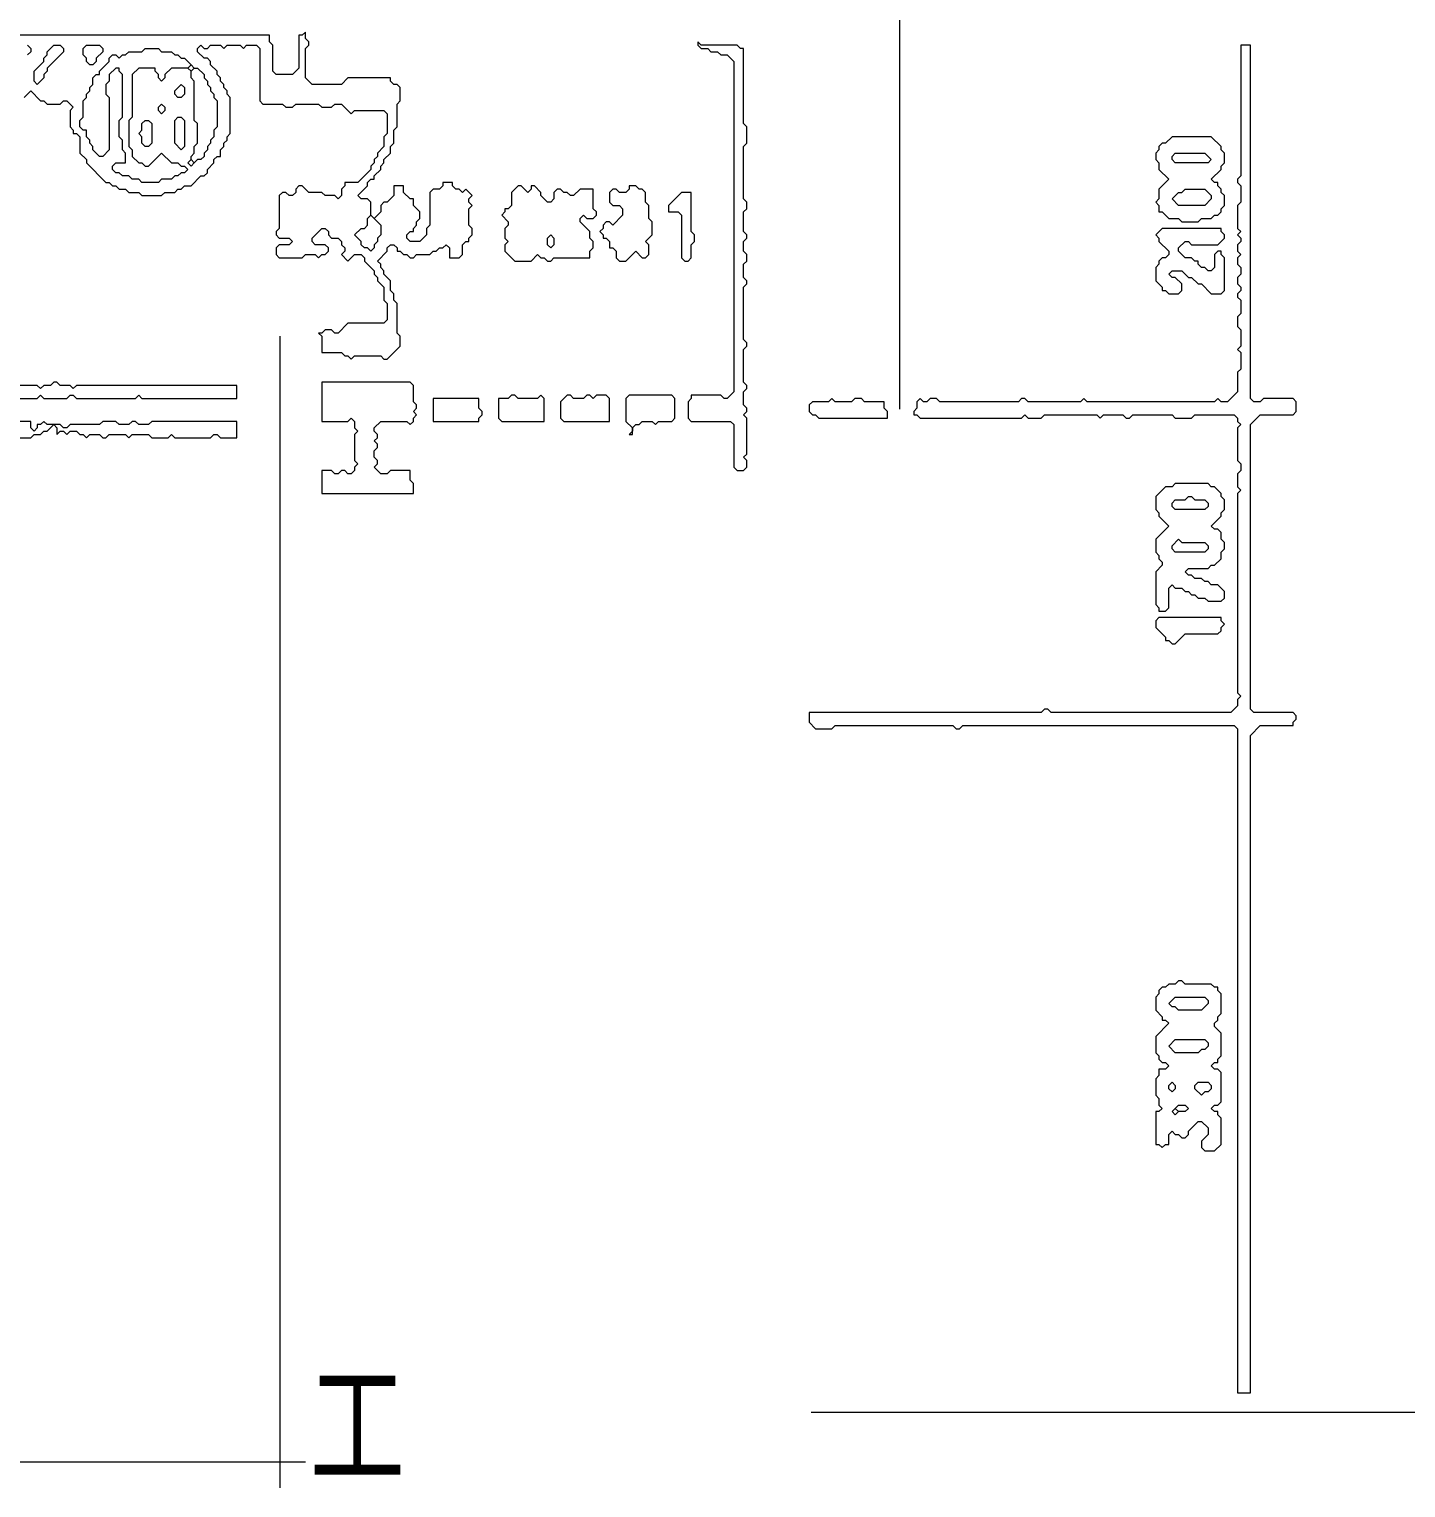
# Model space of a CAD drawing. Header units: millimetres. Extents: x 4 to 412, y 4 to 290.
# Drawn here: x 315.49 to 352.36, y 106.4 to 145.45 of the extents above; entities that cross this region are included whole.
import ezdxf

# ---------------------------------------------------------------- set-up
doc = ezdxf.new("R2010")
doc.units = ezdxf.units.MM
for name, color, linetype, lineweight in [('OCR_TEXT', 6, 'CONTINUOUS', 0), ('TRACE_CURVE', 6, 'CONTINUOUS', 0), ('TRACE_STRAIGHT', 5, 'CONTINUOUS', 0), ('TRACE_TEXT_SYMBOL', 6, 'CONTINUOUS', 0)]:
    doc.layers.add(name, color=color, linetype=linetype, lineweight=lineweight)
doc.styles.add('wqy-unicode', font='wqy-unicode')

msp = doc.modelspace()

# ---------------------------------------------------------------- linework, layer by layer
at = {"layer": 'TRACE_CURVE', "color": 6}
for points in [[(322.887, 145.373), (322.799, 145.286), (322.711, 145.286), (322.711, 144.41), (322.536, 144.235), (322.098, 144.235), (322.011, 144.322), (322.011, 145.023), (321.923, 145.111), (321.923, 145.286), (309.75, 145.286)], [(325.339, 142.834), (325.339, 143.447), (325.426, 143.534), (325.426, 143.885), (325.339, 143.972), (325.251, 143.972), (325.163, 144.06), (325.163, 144.147), (324.025, 144.147), (323.85, 143.972), (323.062, 143.972), (322.887, 144.147), (322.887, 144.935), (322.974, 145.023), (322.974, 145.111), (322.887, 145.198), (322.887, 145.373)], [(315.443, 145.023), (315.53, 144.935), (315.53, 144.848), (315.443, 144.76)], [(318.508, 144.848), (318.595, 144.935), (318.946, 144.935), (319.033, 144.848), (319.296, 144.848), (319.384, 144.76), (319.471, 144.76), (319.559, 144.673), (319.646, 144.673), (319.821, 144.498), (319.734, 144.41), (319.296, 144.41), (319.121, 144.235), (319.121, 144.147), (319.033, 144.06), (318.946, 144.147), (318.946, 144.235), (318.858, 144.322), (318.858, 144.41), (318.42, 144.41), (318.245, 144.235), (318.245, 143.096), (318.157, 143.009), (318.157, 142.308), (318.245, 142.221), (318.245, 142.046), (318.42, 141.87), (318.508, 141.87), (318.595, 141.783), (318.683, 141.783), (319.033, 142.133), (319.296, 141.87), (319.471, 141.87), (319.559, 141.783), (319.646, 141.783), (319.734, 141.695), (319.646, 141.608), (319.559, 141.608), (319.471, 141.52), (319.384, 141.52), (319.296, 141.433), (319.033, 141.433), (318.946, 141.345), (318.508, 141.345), (318.42, 141.433), (318.245, 141.433), (318.157, 141.52), (317.982, 141.52), (317.895, 141.608), (317.807, 141.608), (317.72, 141.695), (317.72, 141.783), (317.807, 141.87), (318.07, 141.87), (318.07, 142.133), (317.982, 142.221), (317.982, 142.483), (317.895, 142.571), (317.895, 143.009), (317.982, 143.096), (317.982, 144.235), (317.895, 144.322), (317.895, 144.41), (317.807, 144.41)], [(319.821, 141.257), (320.084, 141.52), (320.172, 141.52), (320.259, 141.608), (320.259, 141.695), (320.434, 141.87), (320.434, 141.958), (320.522, 142.046), (320.61, 142.046), (320.61, 142.221), (320.697, 142.308), (320.697, 142.396), (320.785, 142.483), (320.785, 142.571), (320.872, 142.659), (320.872, 143.622), (320.785, 143.709), (320.785, 143.797), (320.697, 143.885), (320.697, 143.972), (320.61, 144.06), (320.61, 144.147), (320.522, 144.235), (320.522, 144.322), (320.347, 144.498), (320.347, 144.585), (320.259, 144.673), (320.172, 144.673), (319.997, 144.848), (319.997, 144.935), (320.084, 145.023), (320.172, 144.935), (320.259, 144.935), (320.347, 145.023), (320.61, 145.023), (320.697, 144.935), (320.785, 145.023), (321.135, 145.023), (321.223, 144.935), (321.31, 145.023), (321.573, 145.023), (321.66, 144.935), (321.66, 143.534), (321.748, 143.447), (322.273, 143.447), (322.361, 143.359), (322.536, 143.359), (322.624, 143.447), (323.237, 143.447), (323.324, 143.359), (323.587, 143.359), (323.675, 143.447), (323.85, 143.447), (324.113, 143.184), (324.2, 143.272), (324.988, 143.272), (325.076, 143.184), (325.076, 142.659), (324.988, 142.571), (324.988, 142.308), (324.813, 142.133), (324.813, 142.046), (324.726, 141.958), (324.726, 141.87)], [(347.933, 145.023), (347.933, 141.52), (347.845, 141.433), (347.845, 141.345), (347.933, 141.257), (347.933, 140.82), (347.845, 140.732), (347.845, 140.119), (347.933, 140.031), (347.845, 139.944), (347.933, 139.856), (347.933, 139.769), (347.845, 139.681), (347.845, 139.506), (347.933, 139.418), (347.845, 139.331), (347.845, 139.156), (347.933, 139.068), (347.933, 138.893), (347.845, 138.805), (347.845, 138.63), (347.933, 138.543), (347.933, 138.455), (347.845, 138.367), (347.845, 138.28), (347.933, 138.192), (347.933, 137.842), (347.845, 137.754), (347.845, 137.492), (347.933, 137.404), (347.933, 136.966), (347.845, 136.879), (347.933, 136.791), (347.933, 136.353), (347.845, 136.266), (347.845, 135.74), (347.582, 135.477), (347.407, 135.477), (347.32, 135.565), (347.232, 135.477), (343.817, 135.477), (343.729, 135.565), (343.642, 135.477), (342.24, 135.477), (342.153, 135.565), (342.065, 135.565), (341.978, 135.477), (339.876, 135.477), (339.788, 135.565), (339.613, 135.565), (339.526, 135.477), (339.438, 135.477), (339.35, 135.565), (339.263, 135.477), (339.263, 135.302), (339.175, 135.215), (339.175, 135.127), (339.263, 135.127), (339.35, 135.04), (342.065, 135.04), (342.153, 135.127), (342.24, 135.04), (342.591, 135.04), (342.678, 135.127)], [(348.283, 135.477), (348.195, 135.565), (348.195, 145.023), (347.933, 145.023)], [(317.807, 144.41), (317.632, 144.235), (317.632, 144.06), (317.544, 143.972), (317.544, 143.709), (317.632, 143.622), (317.632, 142.221), (317.457, 142.046), (317.369, 142.046), (317.194, 142.221), (317.194, 142.308), (317.107, 142.396), (317.107, 142.483), (317.019, 142.571), (317.019, 142.746), (316.931, 142.746), (316.844, 142.834), (316.844, 143.009), (316.931, 143.096), (316.931, 143.534), (317.019, 143.622), (317.019, 143.709), (317.107, 143.797), (317.107, 143.885), (317.194, 143.972), (317.194, 144.147), (317.282, 144.235), (317.369, 144.235), (317.369, 144.322), (317.632, 144.585), (317.632, 144.673), (317.72, 144.76), (317.807, 144.76), (317.895, 144.673), (317.982, 144.76), (318.07, 144.76), (318.157, 144.848), (318.508, 144.848)], [(315.355, 143.622), (315.53, 143.797), (315.793, 143.534), (315.881, 143.534), (315.968, 143.447), (316.318, 143.447), (316.406, 143.534), (316.494, 143.534), (316.669, 143.359), (316.581, 143.272), (316.581, 142.834), (316.669, 142.746), (316.669, 142.659), (316.756, 142.659), (316.844, 142.571), (316.844, 142.133), (317.019, 141.958), (317.019, 141.87), (317.544, 141.345), (317.632, 141.345), (317.72, 141.257), (317.807, 141.257), (317.895, 141.17), (318.07, 141.17), (318.157, 141.082), (318.42, 141.082), (318.508, 140.995), (319.033, 140.995), (319.121, 141.082), (319.384, 141.082), (319.471, 141.17), (319.559, 141.17), (319.646, 141.257), (319.821, 141.257)], [(327.353, 139.944), (327.353, 140.119), (327.265, 140.206), (327.265, 140.644), (327.353, 140.732), (327.265, 140.82), (327.265, 140.907), (327.353, 140.995), (327.178, 141.17), (327.09, 141.082), (327.003, 141.17), (326.915, 141.17), (326.827, 141.257), (326.827, 141.345), (326.565, 141.345), (326.565, 141.257), (326.477, 141.17), (326.302, 141.17), (326.214, 141.082), (326.214, 140.206), (326.127, 140.119), (326.127, 139.944), (325.952, 139.769), (325.689, 139.769), (325.601, 139.856), (325.601, 139.944), (325.689, 140.031), (325.776, 140.031), (325.776, 140.119), (325.864, 140.206), (325.864, 140.294), (325.952, 140.382), (325.952, 140.557), (325.776, 140.732), (325.776, 140.907), (325.689, 140.907), (325.514, 141.082), (325.514, 141.257), (325.251, 141.257), (325.251, 140.995), (325.076, 140.82), (324.988, 140.82), (324.901, 140.732), (324.901, 140.557), (324.726, 140.382), (324.638, 140.469), (324.638, 140.82), (324.55, 140.907), (324.375, 140.907), (324.288, 140.995), (324.55, 141.257), (324.55, 141.345), (324.638, 141.433), (324.726, 141.433), (324.726, 141.52), (324.901, 141.695), (324.901, 141.783), (324.988, 141.87), (324.988, 141.958), (325.163, 142.133), (325.163, 142.308), (325.251, 142.396), (325.251, 142.746), (325.339, 142.834)], [(324.726, 141.87), (324.638, 141.783), (324.638, 141.695), (324.288, 141.345), (323.937, 141.345), (323.937, 141.257), (323.85, 141.17), (323.85, 140.995), (323.762, 140.907), (323.675, 140.995), (323.412, 140.995), (323.324, 141.082), (322.974, 141.082), (322.799, 141.257), (322.711, 141.257), (322.624, 141.17), (322.624, 141.082), (322.536, 140.995), (322.449, 140.995), (322.361, 141.082), (322.273, 141.082), (322.186, 140.995), (322.186, 140.119), (322.098, 140.031), (322.098, 139.944), (322.186, 139.856), (322.449, 139.856), (322.536, 139.769), (322.449, 139.681), (322.186, 139.681), (322.098, 139.593), (322.098, 139.418), (322.186, 139.331), (322.799, 139.331), (322.887, 139.418), (323.149, 139.418), (323.237, 139.331), (323.324, 139.418), (323.412, 139.418), (323.5, 139.506), (323.5, 139.593), (323.412, 139.681), (323.149, 139.681), (323.062, 139.769), (323.062, 139.856), (323.324, 140.119), (323.412, 140.119), (323.5, 140.031), (323.5, 139.944), (323.587, 139.856), (323.762, 139.856), (323.85, 139.769), (323.85, 139.681), (323.937, 139.593), (323.937, 139.506), (323.85, 139.418), (324.025, 139.243), (324.2, 139.418), (324.375, 139.418), (324.463, 139.331), (324.463, 139.243), (324.726, 138.98), (324.726, 138.893), (324.813, 138.805)], [(324.813, 138.805), (324.813, 138.718), (324.988, 138.543), (324.988, 138.192), (325.076, 138.105), (325.076, 137.667), (324.988, 137.579), (324.025, 137.579), (323.762, 137.317), (323.675, 137.317), (323.587, 137.404), (323.412, 137.404), (323.324, 137.317), (323.237, 137.317), (323.324, 137.229), (323.324, 136.791), (323.85, 136.791), (323.937, 136.704), (324.025, 136.704), (324.113, 136.616), (324.2, 136.704), (324.901, 136.704), (324.988, 136.616), (325.076, 136.616), (325.426, 136.966), (325.426, 137.229), (325.339, 137.317), (325.339, 138.105), (325.251, 138.192), (325.251, 138.367), (325.163, 138.455), (325.163, 138.718), (324.988, 138.893), (324.988, 138.98), (324.901, 139.068), (324.901, 139.156), (324.813, 139.243), (325.076, 139.506), (325.076, 139.593), (325.163, 139.681), (325.251, 139.681), (325.339, 139.593), (325.339, 139.506), (325.426, 139.506), (325.514, 139.418), (325.601, 139.418), (325.689, 139.331), (325.776, 139.331), (325.864, 139.418), (326.214, 139.418), (326.302, 139.506), (326.389, 139.506), (326.477, 139.593), (326.565, 139.593), (326.652, 139.681), (326.74, 139.593), (326.74, 139.331), (327.003, 139.331), (327.09, 139.418), (327.09, 139.681), (327.178, 139.769), (327.265, 139.769), (327.265, 139.856), (327.353, 139.944)], [(309.312, 135.565), (315.705, 135.565), (315.793, 135.653), (315.881, 135.565), (316.494, 135.565), (316.581, 135.653), (316.669, 135.653), (316.756, 135.565), (318.333, 135.565), (318.42, 135.653), (318.508, 135.565), (321.047, 135.565), (321.047, 135.915), (316.756, 135.915), (316.669, 135.828), (316.581, 135.915), (316.318, 135.915), (316.231, 136.003), (316.143, 136.003), (316.056, 135.915), (315.881, 135.915), (315.793, 135.828), (315.705, 135.915), (308.962, 135.915)], [(342.678, 135.127), (344.079, 135.127), (344.167, 135.04), (344.255, 135.127), (344.78, 135.127), (344.868, 135.04), (344.955, 135.04), (345.043, 135.127), (346.094, 135.127), (346.181, 135.04), (346.619, 135.04), (346.707, 135.127), (347.758, 135.127), (347.845, 135.04), (347.845, 134.952), (347.933, 134.864), (347.845, 134.777), (347.845, 133.901), (347.933, 133.814), (347.933, 133.638), (347.845, 133.551), (347.845, 133.201), (347.933, 133.113), (347.845, 133.025), (347.845, 127.683), (347.933, 127.596), (347.845, 127.508), (347.845, 127.333), (347.67, 127.158), (342.853, 127.158), (342.766, 127.245), (342.678, 127.245), (342.591, 127.158), (336.373, 127.158), (336.373, 126.895), (336.548, 126.72), (336.986, 126.72), (337.074, 126.808), (340.226, 126.808), (340.314, 126.72), (340.401, 126.72), (340.489, 126.808), (347.758, 126.808), (347.845, 126.72), (347.845, 108.942), (348.195, 108.942), (348.195, 126.545), (348.458, 126.808), (349.334, 126.808), (349.334, 126.895), (349.422, 126.983), (349.422, 127.07), (349.334, 127.158), (348.283, 127.158), (348.195, 127.245), (348.195, 134.864), (348.458, 135.127), (349.334, 135.127), (349.422, 135.215), (349.422, 135.477), (349.334, 135.565), (348.546, 135.565), (348.458, 135.477), (348.283, 135.477)], [(320.434, 134.602), (320.522, 134.602), (320.61, 134.514), (321.047, 134.514), (321.047, 134.952), (318.771, 134.952), (318.683, 134.864), (318.42, 134.864), (318.333, 134.952), (318.245, 134.952), (318.157, 134.864), (317.895, 134.864), (317.807, 134.952), (317.457, 134.952), (317.369, 134.864), (316.581, 134.864), (316.494, 134.777), (316.406, 134.777), (316.318, 134.864), (315.968, 134.864), (315.881, 134.952), (315.793, 134.864), (315.705, 134.864), (315.705, 134.777), (315.618, 134.689), (315.53, 134.777), (315.53, 134.952), (314.742, 134.952)], [(315.092, 134.514), (315.53, 134.514), (315.618, 134.602), (315.793, 134.602), (315.881, 134.689), (315.968, 134.689), (316.143, 134.864), (316.231, 134.777), (316.231, 134.602), (316.318, 134.689), (316.406, 134.689), (316.494, 134.602), (316.581, 134.689), (316.756, 134.689), (316.844, 134.602), (316.931, 134.602), (317.019, 134.514), (317.107, 134.602), (317.369, 134.602), (317.457, 134.514), (317.544, 134.514), (317.632, 134.602), (318.07, 134.602), (318.157, 134.514), (318.245, 134.602), (318.683, 134.602), (318.771, 134.514), (319.208, 134.514), (319.296, 134.602), (319.384, 134.514), (320.347, 134.514), (320.434, 134.602)]]:
    msp.add_lwpolyline(points, dxfattribs=at)
for points in [[(316.143, 145.023), (316.318, 145.023), (316.406, 144.935), (316.406, 144.848), (315.968, 144.41), (315.968, 144.322), (315.881, 144.235), (315.881, 144.147), (315.705, 143.972), (315.618, 144.06), (315.618, 144.322), (315.881, 144.585), (315.881, 144.673), (315.968, 144.76), (315.968, 144.848)], [(316.931, 144.935), (317.019, 145.023), (317.369, 145.023), (317.457, 144.935), (317.457, 144.848), (317.282, 144.673), (317.282, 144.585), (317.194, 144.498), (317.107, 144.498), (317.019, 144.585), (317.019, 144.673), (316.931, 144.76)], [(319.734, 144.41), (319.821, 144.498), (319.909, 144.41), (319.821, 144.322)], [(319.821, 144.322), (319.909, 144.41), (319.997, 144.41), (320.172, 144.235), (320.172, 144.147), (320.259, 144.06), (320.259, 143.972), (320.347, 143.885), (320.347, 143.797), (320.434, 143.709), (320.434, 143.622), (320.522, 143.534), (320.522, 142.834), (320.434, 142.746), (320.434, 142.571), (320.347, 142.483), (320.347, 142.396), (320.259, 142.308), (320.259, 142.221), (320.172, 142.133), (320.172, 142.046), (320.084, 141.958), (319.997, 141.958), (319.909, 141.87), (319.821, 141.958), (319.821, 142.046), (319.909, 142.133), (319.909, 142.308), (319.997, 142.396), (319.997, 142.921), (319.909, 143.009), (319.909, 144.06), (319.821, 144.147)], [(319.559, 143.972), (319.646, 143.885), (319.646, 143.709), (319.559, 143.622), (319.471, 143.622), (319.384, 143.709), (319.384, 143.797)], [(318.946, 143.359), (319.033, 143.447), (319.121, 143.359), (319.121, 143.272), (319.033, 143.184), (318.946, 143.272)], [(318.508, 142.921), (318.595, 143.009), (318.683, 143.009), (318.771, 142.921), (318.771, 142.396), (318.683, 142.308), (318.595, 142.308), (318.508, 142.396), (318.508, 142.571), (318.42, 142.659), (318.508, 142.746)], [(319.384, 143.009), (319.471, 143.096), (319.559, 143.096), (319.646, 143.009), (319.646, 142.308), (319.559, 142.221), (319.384, 142.396)], [(319.734, 141.87), (319.821, 141.958), (319.909, 141.87), (319.821, 141.783)], [(324.55, 140.382), (324.638, 140.469), (324.901, 140.206), (324.901, 139.944), (324.813, 139.856), (324.813, 139.769), (324.726, 139.681), (324.726, 139.593), (324.638, 139.506), (324.55, 139.593), (324.463, 139.593), (324.375, 139.681), (324.375, 139.769), (324.2, 139.944), (324.375, 140.119), (324.463, 140.119), (324.55, 140.206)]]:
    msp.add_lwpolyline(points, close=True, dxfattribs=at)
at = {"layer": 'TRACE_STRAIGHT', "color": 5}
for p, q in [((338.794, 150.146), (338.794, 135.277)), ((322.2, 137.229), (322.2, 106.403)), ((336.428, 108.428), (360.368, 108.428)), ((298.804, 107.103), (322.887, 107.103))]:
    msp.add_line(p, q, dxfattribs=at)
at = {"layer": 'TRACE_TEXT_SYMBOL', "color": 6}
for points in [[(333.395, 145.111), (333.395, 145.023), (333.483, 144.935), (333.658, 144.935), (333.746, 144.848), (333.921, 144.848), (334.008, 144.76), (334.184, 144.76), (334.359, 144.585), (334.359, 135.74), (334.184, 135.565), (334.096, 135.565), (334.008, 135.653), (333.22, 135.653), (333.22, 135.565), (333.133, 135.477), (333.133, 135.04), (333.22, 134.952), (334.271, 134.952), (334.359, 134.864), (334.359, 133.726), (334.446, 133.638), (334.621, 133.638), (334.709, 133.726), (334.709, 133.901), (334.621, 133.989), (334.709, 134.076), (334.709, 135.04), (334.621, 135.127), (334.709, 135.215), (334.709, 135.302), (334.621, 135.39), (334.621, 135.74), (334.709, 135.828), (334.709, 135.915), (334.621, 136.003), (334.621, 136.879), (334.709, 136.966), (334.709, 137.054), (334.621, 137.141), (334.621, 138.543), (334.709, 138.63), (334.709, 138.718), (334.621, 138.805), (334.621, 139.156), (334.709, 139.243), (334.709, 139.418), (334.621, 139.506), (334.621, 139.769), (334.709, 139.856), (334.709, 139.944), (334.621, 140.031), (334.621, 140.557), (334.709, 140.644), (334.709, 140.82), (334.621, 140.907), (334.621, 142.308), (334.709, 142.396), (334.709, 142.834), (334.621, 142.921), (334.621, 144.935), (334.534, 144.935), (334.446, 145.023), (333.483, 145.023)], [(346.094, 142.571), (345.919, 142.396), (345.831, 142.396), (345.743, 142.308), (345.743, 142.221), (345.656, 142.133), (345.656, 141.958), (345.743, 141.87), (345.743, 141.695), (346.006, 141.433), (345.743, 141.17), (345.743, 140.907), (345.656, 140.82), (345.743, 140.732), (345.743, 140.557), (345.831, 140.557), (346.006, 140.382), (346.269, 140.382), (346.356, 140.294), (346.794, 140.294), (346.882, 140.382), (347.145, 140.382), (347.232, 140.469), (347.32, 140.469), (347.407, 140.557), (347.407, 140.644), (347.495, 140.732), (347.495, 140.995), (347.407, 141.082), (347.407, 141.17), (347.32, 141.257), (347.32, 141.345), (347.232, 141.345), (347.145, 141.433), (347.407, 141.695), (347.407, 141.783), (347.495, 141.87), (347.495, 142.133), (347.407, 142.221), (347.407, 142.308), (347.145, 142.571)], [(346.094, 142.046), (346.181, 142.133), (346.969, 142.133), (347.145, 141.958), (347.057, 141.87), (346.181, 141.87), (346.094, 141.958)], [(328.579, 141.257), (328.404, 141.082), (328.404, 140.732), (328.316, 140.644), (328.229, 140.644), (328.229, 140.557), (328.141, 140.469), (328.316, 140.294), (328.316, 140.206), (328.229, 140.119), (328.229, 139.856), (328.316, 139.769), (328.229, 139.681), (328.229, 139.506), (328.491, 139.243), (328.929, 139.243), (329.104, 139.418), (329.192, 139.331), (329.279, 139.331), (329.367, 139.243), (329.455, 139.243), (329.542, 139.331), (330.505, 139.331), (330.505, 139.506), (330.593, 139.593), (330.593, 139.769), (330.505, 139.856), (330.505, 140.031), (330.243, 140.294), (330.243, 140.382), (330.33, 140.469), (330.418, 140.382), (330.593, 140.382), (330.681, 140.469), (330.681, 140.557), (330.593, 140.644), (330.593, 141.17), (330.243, 141.17), (330.068, 140.995), (329.98, 140.995), (329.892, 141.082), (329.805, 141.082), (329.717, 141.17), (329.63, 141.17), (329.542, 141.082), (329.542, 140.907), (329.455, 140.82), (329.367, 140.82), (329.192, 140.995), (329.192, 141.082), (329.017, 141.257), (328.929, 141.257), (328.929, 141.17), (328.842, 141.082), (328.666, 141.257)], [(331.556, 141.257), (331.556, 141.17), (331.469, 141.082), (331.294, 141.082), (331.206, 141.17), (331.118, 141.17), (331.031, 141.082), (331.031, 140.82), (331.118, 140.732), (331.294, 140.732), (331.381, 140.644), (331.381, 140.469), (331.118, 140.206), (331.031, 140.294), (330.943, 140.294), (330.856, 140.206), (330.856, 140.119), (330.768, 140.031), (330.856, 139.944), (330.856, 139.856), (330.943, 139.856), (331.031, 139.769), (331.031, 139.593), (331.118, 139.593), (331.206, 139.506), (331.206, 139.331), (331.294, 139.243), (331.469, 139.243), (331.732, 139.506), (331.907, 139.331), (331.994, 139.331), (332.082, 139.418), (332.082, 139.681), (331.994, 139.769), (332.169, 139.944), (332.169, 140.294), (332.082, 140.382), (332.082, 140.732), (331.994, 140.82), (331.994, 141.082), (331.907, 141.17), (331.819, 141.17), (331.732, 141.257)], [(332.958, 141.082), (332.607, 140.732), (332.607, 140.557), (332.87, 140.557), (332.958, 140.469), (332.958, 139.331), (333.045, 139.243), (333.133, 139.243), (333.22, 139.331), (333.22, 139.681), (333.308, 139.769), (333.308, 139.944), (333.22, 140.031), (333.22, 141.082)], [(346.356, 141.082), (346.444, 141.17), (346.969, 141.17), (347.145, 140.995), (347.145, 140.907), (346.969, 140.732), (346.269, 140.732), (346.094, 140.907), (346.269, 141.082)], [(329.367, 139.856), (329.455, 139.944), (329.542, 139.856), (329.542, 139.681), (329.455, 139.593), (329.367, 139.681)], [(345.831, 140.119), (345.656, 139.944), (345.743, 139.856), (345.743, 139.769), (346.006, 139.506), (346.006, 139.418), (345.919, 139.331), (345.831, 139.331), (345.743, 139.243), (345.743, 139.156), (345.656, 139.068), (345.656, 138.718), (345.831, 138.543), (345.831, 138.455), (345.919, 138.455), (346.006, 138.367), (346.269, 138.367), (346.356, 138.455), (346.356, 138.63), (346.181, 138.805), (346.094, 138.805), (346.006, 138.893), (346.094, 138.98), (346.356, 138.98), (346.532, 138.805), (346.619, 138.805), (346.794, 138.63), (346.882, 138.63), (347.145, 138.367), (347.407, 138.367), (347.495, 138.455), (347.495, 139.331), (347.407, 139.418), (347.407, 139.506), (347.32, 139.506), (347.232, 139.418), (347.232, 139.068), (347.145, 138.98), (347.057, 138.98), (346.969, 139.068), (346.882, 139.068), (346.794, 139.156), (346.794, 139.243), (346.707, 139.243), (346.619, 139.331), (346.444, 139.331), (346.269, 139.506), (346.269, 139.593), (346.444, 139.769), (346.532, 139.769), (346.619, 139.681), (347.32, 139.681), (347.495, 139.856), (347.495, 139.944), (347.407, 140.031), (347.407, 140.119)], [(323.324, 136.003), (323.324, 134.952), (324.025, 134.952), (324.113, 135.04), (324.2, 134.952), (324.2, 134.777), (324.288, 134.689), (324.2, 134.602), (324.2, 133.901), (324.288, 133.814), (324.2, 133.726), (324.2, 133.638), (324.113, 133.551), (324.025, 133.551), (323.937, 133.638), (323.85, 133.638), (323.762, 133.551), (323.675, 133.551), (323.587, 133.638), (323.324, 133.638), (323.324, 133.025), (325.776, 133.025), (325.776, 133.288), (325.689, 133.376), (325.689, 133.638), (325.163, 133.638), (325.076, 133.551), (324.901, 133.551), (324.726, 133.726), (324.813, 133.814), (324.813, 133.901), (324.726, 133.989), (324.726, 134.164), (324.813, 134.251), (324.813, 134.339), (324.726, 134.427), (324.813, 134.514), (324.813, 134.602), (324.726, 134.689), (324.726, 134.777), (324.901, 134.952), (325.601, 134.952), (325.689, 134.864), (325.776, 134.952), (325.776, 135.04), (325.864, 135.127), (325.776, 135.215), (325.864, 135.302), (325.864, 135.39), (325.776, 135.477), (325.776, 135.915), (325.689, 136.003)], [(326.302, 135.565), (326.302, 134.952), (327.528, 134.952), (327.528, 135.04), (327.616, 135.127), (327.616, 135.215), (327.528, 135.302), (327.528, 135.565)], [(328.404, 135.653), (328.316, 135.565), (328.053, 135.565), (328.053, 135.04), (328.141, 134.952), (329.279, 134.952), (329.279, 135.565), (329.192, 135.653), (329.104, 135.565), (328.579, 135.565), (328.491, 135.653)], [(329.892, 135.653), (329.717, 135.477), (329.717, 135.04), (329.805, 134.952), (331.031, 134.952), (331.031, 135.565), (330.943, 135.653), (330.681, 135.653), (330.593, 135.565), (330.505, 135.653), (330.418, 135.653), (330.33, 135.565), (330.068, 135.565), (329.98, 135.653)], [(331.556, 135.653), (331.469, 135.565), (331.469, 134.952), (331.644, 134.777), (331.644, 134.689), (331.556, 134.602), (331.644, 134.602), (331.644, 134.777), (331.732, 134.864), (331.819, 134.864), (331.907, 134.952), (332.169, 134.952), (332.257, 134.864), (332.345, 134.952), (332.695, 134.952), (332.782, 135.04), (332.782, 135.565), (332.695, 135.653)], [(336.986, 135.565), (336.898, 135.477), (336.461, 135.477), (336.373, 135.39), (336.373, 135.215), (336.461, 135.127), (336.548, 135.127), (336.636, 135.04), (338.475, 135.04), (338.475, 135.215), (338.387, 135.302), (338.387, 135.477), (337.862, 135.477), (337.774, 135.565), (337.599, 135.565), (337.511, 135.477), (337.074, 135.477)], [(346.444, 132.85), (346.532, 132.938), (346.619, 132.938), (346.707, 132.85), (346.969, 132.85), (347.057, 132.763), (347.057, 132.675), (346.969, 132.588), (346.181, 132.588), (346.094, 132.675), (346.094, 132.763), (346.181, 132.85)], [(346.269, 131.799), (346.356, 131.712), (346.969, 131.712), (347.057, 131.624), (347.057, 131.537), (346.969, 131.449), (346.181, 131.449), (346.094, 131.537), (346.094, 131.624)], [(345.743, 129.698), (345.656, 129.61), (345.656, 129.435), (345.919, 129.172), (345.919, 129.085), (346.006, 129.085), (346.094, 128.997), (346.181, 128.997), (346.444, 129.26), (347.32, 129.26), (347.407, 129.347), (347.407, 129.435), (347.495, 129.522), (347.407, 129.61), (347.407, 129.698)], [(346.181, 119.539), (346.969, 119.539), (347.057, 119.451), (347.057, 119.364), (346.882, 119.189), (346.269, 119.189), (346.181, 119.276), (346.094, 119.276), (346.006, 119.364)], [(346.181, 118.4), (346.969, 118.4), (347.057, 118.313), (347.057, 118.225), (346.969, 118.138), (346.882, 118.138), (346.794, 118.05), (346.181, 118.05), (346.006, 118.225)], [(346.006, 117.174), (346.094, 117.262), (346.181, 117.174), (346.181, 117.087), (346.094, 116.999), (346.006, 117.087)], [(346.707, 117.174), (346.794, 117.262), (347.057, 117.262), (347.145, 117.174), (347.145, 117.087), (347.057, 116.999), (346.969, 116.999), (346.882, 116.912), (346.707, 117.087)], [(346.094, 116.474), (346.181, 116.561), (346.269, 116.474), (346.181, 116.386)], [(346.181, 116.561), (346.269, 116.649), (346.444, 116.649), (346.532, 116.561), (346.444, 116.474), (346.269, 116.474)]]:
    msp.add_lwpolyline(points, close=True, dxfattribs=at)
for points in [[(346.181, 133.288), (346.094, 133.201), (345.919, 133.201), (345.656, 132.938), (345.656, 132.588), (345.743, 132.5), (345.743, 132.412), (346.006, 132.15), (345.656, 131.799), (345.656, 131.449), (345.743, 131.361), (345.743, 131.274), (345.831, 131.186), (345.831, 131.099), (345.656, 130.924), (345.656, 130.048), (345.743, 129.96), (345.743, 129.873), (345.919, 129.873), (346.006, 129.96), (346.006, 130.486), (346.094, 130.573), (346.181, 130.486), (346.356, 130.486), (346.444, 130.398), (346.532, 130.398), (346.619, 130.311), (346.707, 130.311), (346.794, 130.223), (346.969, 130.223), (347.057, 130.135), (347.407, 130.135), (347.495, 130.223), (347.495, 130.398), (347.32, 130.573), (347.145, 130.573), (347.057, 130.661), (346.969, 130.661), (346.882, 130.748), (346.707, 130.748), (346.619, 130.836), (346.532, 130.836), (346.444, 130.924), (346.532, 131.011), (347.057, 131.011), (347.145, 131.099), (347.232, 131.099), (347.407, 131.274), (347.407, 131.449), (347.495, 131.537), (347.495, 131.712), (347.407, 131.799), (347.407, 131.974), (347.32, 132.062), (347.232, 132.062), (347.145, 132.15), (347.407, 132.412), (347.407, 132.5), (347.495, 132.588), (347.495, 132.85), (347.407, 132.938), (347.407, 133.025), (347.232, 133.201), (347.145, 133.201)], [(347.145, 133.201), (347.057, 133.288), (346.181, 133.288)], [(346.269, 119.977), (346.181, 119.889), (346.006, 119.889), (345.919, 119.802), (345.831, 119.802), (345.743, 119.714), (345.743, 119.627), (345.656, 119.539), (345.656, 119.189), (345.831, 119.013), (345.831, 118.926), (345.919, 118.926), (346.006, 118.838), (345.656, 118.488), (345.656, 118.05), (345.743, 117.963), (345.743, 117.875), (345.831, 117.787), (345.919, 117.787), (346.006, 117.7), (345.919, 117.612), (345.743, 117.612), (345.743, 117.437), (345.656, 117.35), (345.656, 116.912), (345.743, 116.824), (345.743, 116.649), (345.831, 116.561), (345.743, 116.474), (345.656, 116.474), (345.656, 115.598), (345.743, 115.598), (345.831, 115.511), (345.919, 115.598), (346.006, 115.598), (346.006, 115.861), (346.094, 115.948), (346.181, 115.861), (346.269, 115.861), (346.356, 115.773), (346.444, 115.773), (346.532, 115.861), (346.532, 115.948), (346.794, 116.211), (346.882, 116.211), (347.057, 116.036), (347.057, 115.861), (346.882, 115.686), (346.882, 115.511), (346.969, 115.423), (347.232, 115.423), (347.407, 115.598), (347.407, 116.299), (347.32, 116.386), (347.32, 116.474), (347.232, 116.474), (347.145, 116.561), (347.232, 116.649), (347.32, 116.649), (347.407, 116.737), (347.407, 117.525), (347.32, 117.612), (347.232, 117.612), (347.145, 117.7)], [(347.145, 117.7), (347.232, 117.787), (347.32, 117.787), (347.32, 117.875), (347.407, 117.963), (347.407, 118.576), (347.232, 118.751), (347.232, 118.838), (347.32, 118.926), (347.32, 119.013), (347.407, 119.101), (347.407, 119.627), (347.32, 119.714), (347.32, 119.802), (347.232, 119.802), (347.145, 119.889), (346.444, 119.889), (346.356, 119.977), (346.269, 119.977)]]:
    msp.add_lwpolyline(points, dxfattribs=at)

# ---------------------------------------------------------------- texts
at = {"layer": 'OCR_TEXT', "color": 6, "style": 'wqy-unicode', "width": 0.700141}
msp.add_text('工', height=2.664, dxfattribs=at).set_placement((323.004, 106.763))

doc.saveas('drawing.dxf')
